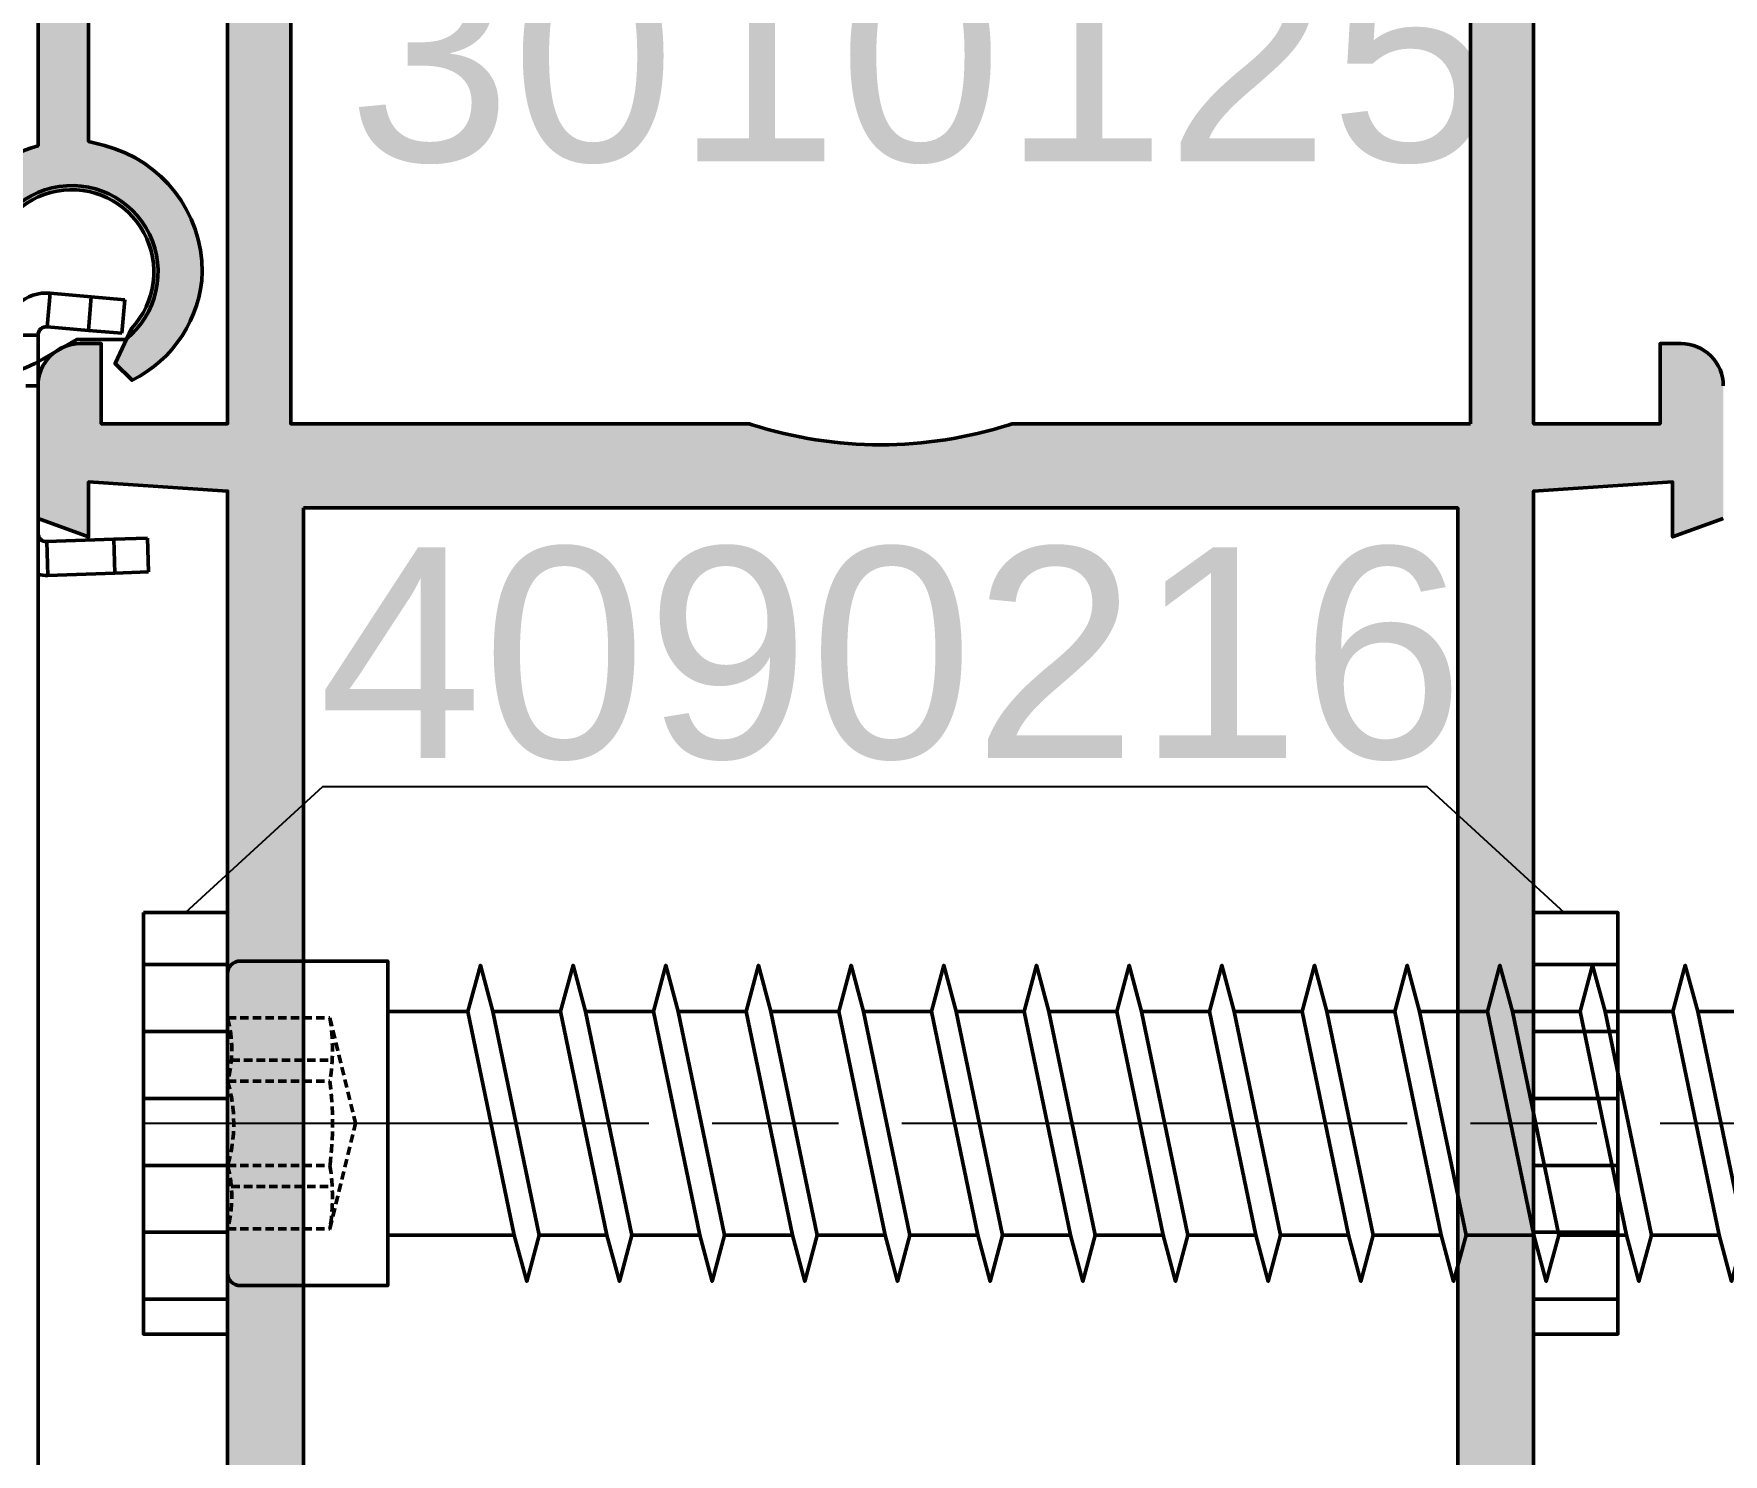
# Model space of a CAD drawing. Header units: millimetres. Extents: x 0 to 220, y 0 to 136.
# Drawn here: x 67.71 to 107.81, y 50.1 to 83.8 of the extents above; entities that cross this region are included whole.
import ezdxf

# ---------------------------------------------------------------- set-up
doc = ezdxf.new("R2010")
doc.units = ezdxf.units.MM
doc.header["$PDMODE"] = 3
doc.header["$PDSIZE"] = -2
doc.linetypes.add('AM_ISO08W050', pattern=[18, 12, -1.5, 3, -1.5])
doc.linetypes.add('VERDECKT', pattern=[0.75, 0.5, -0.25])
for name, color, linetype, lineweight in [('AM_2', 5, 'Continuous', 50), ('AM_5', 3, 'Continuous', 25), ('AM_7', 4, 'AM_ISO08W050', 25), ('AM_C', 2, 'Continuous', 50), ('AM_S', 7, 'Continuous', 50), ('Cont3', 70, 'Continuous', 18), ('Docu-AM_8', 1, 'Continuous', 25), ('Shellsafeguard', 2, 'Continuous', 35), ('X_INS_BLOCK', 7, 'Continuous', 20)]:
    doc.layers.add(name, color=color, linetype=linetype, lineweight=lineweight)
doc.styles.add('SBS_Standard', font='arial.ttf')
doc.styles.add('SWISS', font='swiss.ttf')
doc.dimstyles.new('SBS1-1$0', dxfattribs={"dimtxt": 2.5, "dimasz": 2.5, "dimexe": 1, "dimexo": 0, "dimgap": 1, "dimtad": 1, "dimtoh": 1, "dimdsep": 46, "dimtxsty": 'SBS_Standard', "dimcen": 0, "dimclrd": 256, "dimclre": 256, "dimclrt": 30, "dimadec": 1, "dimazin": 2, "dimtp": 0.1, "dimtm": 0.1, "dimtfac": 0.71, "dimtmove": 0, "dimatfit": 3, "dimfxl": 1, "dimlwd": -1, "dimlwe": -1, "dimarcsym": 1})

# ---------------------------------------------------------------- blocks, each defined once
blk = doc.blocks.new('B-3991008_docu_wos')
at = {"layer": 'Docu-AM_8'}
h = blk.add_hatch(color=256, dxfattribs=at)
edge = h.paths.add_edge_path()
edge.add_line((-11.89999999999996, 2.203115392854691), (-12.48361182593791, 1.192270058432068))
edge.add_line((-12.48361182593791, 1.192270058432068), (-12.03999999999996, 1.132588937151354))
edge.add_arc((-12.29999999999995, -0.8000000000000375), 1.949999999999984, -133.4080127777193, 82.33774433923429, ccw=False)
edge.add_line((-13.64001877441193, -2.216633221487996), (-14.47321452147776, -1.828107663889092))
edge.add_line((-14.47321452147776, -1.828107663889092), (-14.8688738196423, -2.23306716015211))
edge.add_arc((-12.18013562322083, -0.902395558627594), 2.999999999999932, 206.3310657647786, 267.7101380083817)
edge.add_arc((-12.29999999999991, -0.7999999999999797), 3.100000000000013, 269.9999888791808, 345.5224878140693)
edge.add_line((-9.29843790668916, -1.575000000000024), (-9.201613323033987, -1.200000000000034))
edge.add_line((-9.201613323033987, -1.200000000000034), (-4.899999999999963, -1.200000000000024))
edge.add_line((-4.899999999999963, -1.200000000000024), (-4.899999999999988, -2.3))
edge.add_line((-4.899999999999988, -2.3), (-3.5, -2.300000000000026))
edge.add_line((-3.5, -2.300000000000026), (-3.5, -1.90000000000007))
edge.add_line((-3.5, -1.90000000000007), (-3.69999999999996, -1.90000000000007))
edge.add_line((-3.69999999999996, -1.90000000000007), (-3.69999999999996, 2.131628207280301e-14))
edge.add_line((-3.69999999999996, 2.131628207280301e-14), (-3.19999999999996, 0.5000000000000213))
edge.add_line((-3.19999999999996, 0.5000000000000213), (-1.246410161513722, 0.5000000000000213))
edge.add_line((-1.246410161513722, 0.5000000000000213), (0, -0.2196152422706432))
edge.add_line((-1.035751345774633e-16, -0.2196152422706432), (3.061616997868395e-17, 22.00000000000001))
edge.add_line((3.061616997868395e-17, 22.00000000000001), (-21.20000005166107, 22.00000000000036))
edge.add_line((-21.20000005166107, 22.00000000000036), (-21.19999970891076, 20.00000000000001))
edge.add_line((-21.19999970891076, 20.00000000000001), (-23.50000034275029, 20.00000000000001))
edge.add_line((-23.50000034275029, 20.00000000000001), (-23.90397134275074, 19.20536999999998))
edge.add_arc((-24.71191408617337, 18.61610855630205), 1.000000262839087, -38.88618498072577, 36.104604522801424, ccw=False)
edge.add_line((-23.93351934275081, 17.98833299999998), (-23.70000134275062, 17.49999999999999))
edge.add_line((-23.70000134275062, 17.49999999999999), (-22.6, 17.49999999999999))
edge.add_line((-22.6, 17.49999999999999), (-22.6, 16.35044140847464))
edge.add_line((-22.6, 16.35044140847464), (-23.88302331593942, 14.82139397750241))
edge.add_line((-23.88302331593942, 14.82139397750241), (-23.11697834275067, 14.17860699999998))
edge.add_line((-23.11697834275067, 14.17860699999998), (-22.06791234275035, 15.42883599999997))
edge.add_arc((-23.60000193702863, 16.71441338904894), 2.000001937031503, 319.9999654235025, 359.9999029109925)
edge.add_line((-21.6, 16.71440999999997), (-21.6, 17.49999999999999))
edge.add_line((-21.6, 17.49999999999999), (-18.89289356156398, 20.20710678118659))
edge.add_arc((-18.18560741532434, 19.49973156122806), 1.00031664710426, 89.43748814388391, 134.9963923888267, ccw=False)
edge.add_line((-18.17578678037764, 20.49999999999994), (-11.89999999999996, 20.49999999999994))
edge.add_line((-11.89999999999996, 20.49999999999994), (-11.89999999999996, 2.203115392854691))
edge = h.paths.add_edge_path(flags=16)
edge.add_arc((-12.29999999999995, -0.800000000000034), 3.100000000000001, 14.955248316643974, 63.15278667399599, ccw=False)
edge.add_line((-9.30500417362557, 3.404394821604484e-17), (-5.397056274847699, 0))
edge.add_line((-5.397056274847699, 0), (-3.989949493661136, 1.40710678118657))
edge.add_arc((-3.282842712474586, 0.7000000000000242), 0.9999999999999999, 90, 135.0000000000001, ccw=False)
edge.add_line((-3.282842712474587, 1.700000000000024), (-1.199999999999996, 1.700000000000025))
edge.add_line((-1.199999999999996, 1.700000000000025), (-1.199999999999996, 20.8))
edge.add_line((-1.199999999999996, 20.8), (-10.89999999999996, 20.79999999999998))
edge.add_line((-10.89999999999996, 20.79999999999998), (-10.89999999999996, 1.965863337187841))
at = {"layer": 'AM_S'}
for points in [[(-11.89999999999996, 2.203115392854691), (-12.48361182593791, 1.192270058432068), (-12.03999999999996, 1.132588937151354, -1.373175899358104), (-13.64001877441193, -2.216633221487996), (-14.47321452147776, -1.828107663889092), (-14.8688738196423, -2.23306716015211, 0.2744090491249453), (-12.30000060169414, -3.899999999999935, 0.3419987673188581), (-9.29843790668916, -1.575000000000024), (-9.201613323033987, -1.200000000000034), (-4.899999999999963, -1.200000000000024), (-4.899999999999988, -2.3), (-3.5, -2.300000000000026), (-3.5, -1.90000000000007), (-3.69999999999996, -1.90000000000007), (-3.69999999999996, 2.131628207280301e-14), (-3.19999999999996, 0.5000000000000213), (-1.246410161513722, 0.5000000000000213), (-1.035751345774633e-16, -0.2196152422706432), (3.061616997868395e-17, 22.00000000000001), (-21.20000005166107, 22.00000000000036), (-21.19999970891076, 20.00000000000001), (-23.50000034275029, 20.00000000000001), (-23.90397134275074, 19.20536999999998, -0.3394094402287316), (-23.93351934275081, 17.98833299999998), (-23.70000134275062, 17.49999999999999), (-22.6, 17.49999999999999), (-22.6, 16.35044140847464), (-23.88302331593942, 14.82139397750241), (-23.11697834275067, 14.17860699999998), (-22.06791234275035, 15.42883599999997, 0.1763266994656899), (-21.6, 16.71440999999997), (-21.6, 17.49999999999999), (-18.89289356156398, 20.20710678118659, -0.2014487717177971), (-18.17578678037764, 20.49999999999994), (-11.89999999999996, 20.49999999999994), (-11.89999999999996, 2.203115392854691)], [(-10.89999999999996, 1.965863337187841, -0.2134575926161353), (-9.30500417362557, 3.404394821604484e-17), (-5.397056274847699, 0), (-3.989949493661136, 1.40710678118657, -0.1989123673796585), (-3.282842712474587, 1.700000000000024), (-1.199999999999996, 1.700000000000025), (-1.199999999999996, 20.8), (-10.89999999999996, 20.79999999999998), (-10.89999999999996, 1.965863337187841)]]:
    blk.add_lwpolyline(points, format="xyb", close=True, dxfattribs=at)
blk = doc.blocks.new('B-4020006_docu_wos')
at = {"layer": 'AM_C'}
blk.add_lwpolyline([(0.5, 3.550000000000182), (-0.1928699384586139, 2.349914063552205, 0.580267303063473), (-0.01791687035046152, 2.049921702348001, -1.597324648268597), (-1.600000000000023, -1.281600561797859), (-1.600000000000023, -0.1248711305961479), (-2.067384683690022, 0.6846628882340156, -0.2216946626429356), (-2.362053551695908, 4.05274346153692), (-0.9185231964214609, 8.018810516950907, -0.8390996311772809), (0.5, 7.768686604660616), (0.5, 5.248306118210166)], format="xyb", close=True, dxfattribs=at)
blk = doc.blocks.new('4080323_Side')
at = {"layer": 'AM_C'}
for p, q in [((0.2174311485450744, 37.39923893961895), (0.2871557427424705, 38.19619469809276)), ((0.2871557427424705, 38.19619469809276), (1.265158231903115, 38.11063056739112)), ((1.195433637705719, 37.31367480891731), (1.265158231903115, 38.11063056739112)), ((2.06211399037602, 38.04090597319281), (1.265158231903115, 38.11063056739112)), ((2.06211399037602, 38.04090597319281), (1.992389396178623, 37.24395021471991)), ((1.195433637705719, 37.31367480891731), (0.2174311485450744, 37.39923893961895)), ((1.195433637705719, 37.31367480891731), (1.992389396178623, 37.24395021471991)), ((-5.456968210637569e-12, 37.20000000000072), (-0.8000000000047294, 37.20000000000072)), ((-5.456968210637569e-12, 36.0000000000009), (-5.456968210637569e-12, 37.20000000000072)), ((-0.2928932188151521, 36.0000000000009), (-1.818989403545856e-12, 36.0000000000009)), ((-1.818989403545856e-12, 1.000000000000909), (-1.818989403545856e-12, 36.0000000000009)), ((0.2069798993361474, 32.30012183459711), (1.798903488628639, 32.35571303130745)), ((0.2348994966978353, 31.50060917298196), (0.2069798993361474, 32.30012183459711)), ((2.598416150243793, 32.38363262866914), (1.798903488628639, 32.35571303130745)), ((1.826823085992146, 31.55620036969139), (1.798903488628639, 32.35571303130745)), ((2.598416150243793, 32.38363262866914), (2.626335747605481, 31.58411996705399)), ((0.2348994966978353, 31.50060917298196), (1.826823085992146, 31.55620036969139)), ((1.826823085992146, 31.55620036969139), (2.626335747605481, 31.58411996705399))]:
    blk.add_line(p, q, dxfattribs=at)
for centre, radius, start, end in [((0.1999999999952706, 37.20000000000072), 1.000000000000002, 85.00000000002635, 180), ((0.1999999999952706, 37.20000000000072), 0.2, 85.00000000002635, 180), ((0.1999999999952706, 32.5000000000009), 0.1999999999999984, 180, 272.0000000000036), ((0.1999999999952706, 32.5000000000009), 0.999999999999907, 258.463040967142, 272.0000000000036)]:
    blk.add_arc(centre, radius, start, end, dxfattribs=at)
blk = doc.blocks.new('Schraube03')
at = {"layer": 'AM_2'}
for p, q in [((-16.35262794415576, 1.325000000090768), (-15.54737205583115, 1.325000000090768)), ((-15.25262794415721, 1.325000000090768), (-14.44737205583078, 1.325000000090768)), ((-14.15262794415685, 1.325000000090768), (-13.34737205583042, 1.325000000090768)), ((-13.05262794415648, 1.325000000090768), (-12.24737205583006, 1.325000000090768)), ((-11.95262794415612, 1.325000000090768), (-11.14737205583151, 1.325000000090768)), ((-10.85262794415576, 1.325000000090768), (-10.04737205583115, 1.325000000090768)), ((-9.752627944157211, 1.325000000090768), (-8.947372055830783, 1.325000000090768)), ((-8.652627944156848, 1.325000000090768), (-7.847372055830419, 1.325000000090768)), ((-7.552627944156484, 1.325000000090768), (-6.747372055830056, 1.325000000090768)), ((-6.45262794415612, 1.325000000090768), (-5.647372055831511, 1.325000000090768)), ((-5.352627944155756, 1.325000000091222), (-4.547372055831147, 1.325000000090768)), ((-4.252627944157211, 1.325000000090768), (-3.447372055830783, 1.325000000090768)), ((-3.152627944156848, 1.325000000090768), (-2.347372055830419, 1.325000000090768)), ((-2.052627944156484, 1.325000000090768), (-1.247372055830056, 1.325000000090768)), ((-0.9526279441561201, 1.325000000090768), (5.456968210637569e-12, 1.325000000090768)), ((-15.80262794415648, -1.324999999909323), (-14.99737205583006, -1.324999999909323)), ((-14.70262794415612, -1.324999999909323), (-13.89737205583151, -1.324999999909323)), ((-13.60262794415576, -1.324999999909323), (-12.79737205583115, -1.324999999909323)), ((-12.50262794415721, -1.324999999909323), (-11.69737205583078, -1.324999999909323)), ((-11.40262794415685, -1.324999999909323), (-10.59737205583042, -1.324999999909323)), ((-10.30262794415648, -1.324999999909323), (-9.497372055830056, -1.324999999909323)), ((-9.20262794415612, -1.324999999909323), (-8.39737205583151, -1.324999999909323)), ((-8.102627944155756, -1.324999999909323), (-7.297372055831147, -1.324999999909323)), ((-7.002627944157211, -1.324999999909323), (-6.197372055830783, -1.324999999909323)), ((-5.902627944156848, -1.324999999909323), (-5.097372055830419, -1.324999999909323)), ((-4.802627944156484, -1.324999999909323), (-3.997372055830056, -1.324999999909323)), ((-3.70262794415612, -1.324999999909323), (-2.897372055831511, -1.324999999909323)), ((-2.602627944155756, -1.324999999909323), (-1.797372055831147, -1.324999999909323)), ((-1.502627944157211, -1.324999999909323), (5.456968210637569e-12, -1.324999999909323))]:
    blk.add_line(p, q, dxfattribs=at)
for points in [[(-15.25262794415721, 1.325000000090768), (-15.80262794415648, -1.324999999909323), (-15.94999999999345, -1.874999999909051), (-16.09737205583042, -1.324999999909323), (-15.54737205583115, 1.325000000090768), (-15.39999999999418, 1.875000000090949)], [(-14.15262794415685, 1.325000000090768), (-14.70262794415612, -1.324999999909323), (-14.84999999999309, -1.874999999909051), (-14.99737205583006, -1.324999999909323), (-14.44737205583078, 1.325000000090768), (-14.29999999999382, 1.875000000090949)], [(-13.05262794415648, 1.325000000090768), (-13.60262794415576, -1.324999999909323), (-13.74999999999454, -1.874999999909051), (-13.89737205583151, -1.324999999909323), (-13.34737205583042, 1.325000000090768), (-13.19999999999345, 1.875000000090949)], [(-11.95262794415612, 1.325000000090768), (-12.50262794415721, -1.324999999909323), (-12.64999999999418, -1.874999999909051), (-12.79737205583115, -1.324999999909323), (-12.24737205583006, 1.325000000090768), (-12.09999999999309, 1.875000000090949)], [(-10.85262794415576, 1.325000000090768), (-11.40262794415685, -1.324999999909323), (-11.54999999999382, -1.874999999909051), (-11.69737205583078, -1.324999999909323), (-11.14737205583151, 1.325000000090768), (-10.99999999999454, 1.875000000090949)], [(-9.752627944157211, 1.325000000090768), (-10.30262794415648, -1.324999999909323), (-10.44999999999345, -1.874999999909051), (-10.59737205583042, -1.324999999909323), (-10.04737205583115, 1.325000000090768), (-9.89999999999418, 1.875000000090949)], [(-8.652627944156848, 1.325000000090768), (-9.20262794415612, -1.324999999909323), (-9.349999999993088, -1.874999999909051), (-9.497372055830056, -1.324999999909323), (-8.947372055830783, 1.325000000090768), (-8.799999999993815, 1.875000000090949)], [(-7.552627944156484, 1.325000000090768), (-8.102627944155756, -1.324999999909323), (-8.249999999994543, -1.874999999909051), (-8.39737205583151, -1.324999999909323), (-7.847372055830419, 1.325000000090768), (-7.699999999993452, 1.875000000090949)], [(-6.45262794415612, 1.325000000090768), (-7.002627944157211, -1.324999999909323), (-7.149999999994179, -1.874999999909051), (-7.297372055831147, -1.324999999909323), (-6.747372055830056, 1.325000000090768), (-6.599999999993088, 1.875000000090949)], [(-5.352627944155756, 1.325000000090768), (-5.902627944156848, -1.324999999909323), (-6.049999999993815, -1.874999999909051), (-6.197372055830783, -1.324999999909323), (-5.647372055831511, 1.325000000090768), (-5.499999999994543, 1.875000000090949)], [(-4.252627944157211, 1.325000000090768), (-4.802627944156484, -1.324999999909323), (-4.949999999993452, -1.874999999909051), (-5.097372055830419, -1.324999999909323), (-4.547372055831147, 1.325000000090768), (-4.399999999994179, 1.875000000090949)], [(-3.152627944156848, 1.325000000090768), (-3.70262794415612, -1.324999999909323), (-3.849999999993088, -1.874999999909051), (-3.997372055830056, -1.324999999909323), (-3.447372055830783, 1.325000000090768), (-3.299999999993815, 1.875000000090949)], [(-2.052627944156484, 1.325000000090768), (-2.602627944155756, -1.324999999909323), (-2.749999999994543, -1.874999999909051), (-2.897372055831511, -1.324999999909323), (-2.347372055830419, 1.325000000090768), (-2.199999999993452, 1.875000000090949)], [(-0.9526279441561201, 1.325000000090768), (-1.502627944157211, -1.324999999909323), (-1.649999999994179, -1.874999999909051), (-1.797372055831147, -1.324999999909323), (-1.247372055830056, 1.325000000090768), (-1.099999999993088, 1.875000000090949)]]:
    blk.add_lwpolyline(points, close=True, dxfattribs=at)
blk.add_lwpolyline([(1.750000000005457, -1.924999999909232), (5.456968210637569e-12, -1.924999999909232), (5.456968210637569e-12, 1.925000000090677), (1.750000000005457, 1.925000000090677, -0.4142135623730929), (1.900000000006912, 1.77500000009104), (1.900000000006912, -1.774999999909141, -0.414213562373095)], format="xyb", close=True, dxfattribs=at)
at = {"layer": 'AM_2', "linetype": 'VERDECKT', "ltscale": 0.2}
for points in [[(0.6848913060111954, 1.249999875090907), (0.3834484645267366, 9.094947017729282e-11)], [(1.900000000006912, 1.249999875090907), (0.6848913060111954, 1.249999875090907)], [(1.85589968430213, 0.7500000000909495), (0.6568815960763459, 0.7500000000909495)], [(1.900000000006912, 0.5000000000909495), (0.6848913060111954, 0.5000000000909495)], [(0.6848913060111954, -1.249999874909008), (0.3834484645267366, 9.094947017729282e-11)], [(1.900000000006912, -0.4999999999090505), (0.6848913060111954, -0.4999999999090505)], [(1.85589968430213, -0.7499999999090505), (0.6568815960745269, -0.7499999999090505)], [(1.900000000006912, -1.249999874909008), (0.6848913060111954, -1.249999874909008)]]:
    blk.add_lwpolyline(points, dxfattribs=at)
for centre, radius, start, end in [((3.081018764896726, 0.8749999375909283), 2.425294157901869, 171.1052189976069, 188.894781002393), ((3.278899198736326, 0.8749999375909283), 1.428981439131335, 164.7860196171648, 195.2139803828352), ((4.732816822386667, 9.094947017729282e-11), 4.078688635594418, 172.958488627182, 187.041511372818), ((3.578812996165652, 9.094947017729282e-11), 1.751688635594445, 163.4149171095031, 196.5850828904969), ((3.081018764898545, -0.8749999374090294), 2.425294157902238, 171.1052189976069, 188.894781002393), ((3.278899198736326, -0.8749999374090294), 1.428981439131538, 164.7860196171648, 195.2139803828352)]:
    blk.add_arc(centre, radius, start, end, dxfattribs=at)
at = {"layer": 'AM_7', "color": 1, "ltscale": 0.5}
blk.add_line((2.900000000006912, -5.002220859751105e-12), (-61.59321726637609, 4.501998773775995e-11), dxfattribs=at)
blk = doc.blocks.new('B-4090216_compressed_wos')
at = {"layer": 'AM_C'}
h = blk.add_hatch(dxfattribs=at)
h.set_pattern_fill('ANSI31', color=256, scale=0.5, angle=45.00000000000001)
h.set_pattern_definition([(90, (-5027.813907959195, -3944.225322650509), (-1.5875, 3.33066907387547e-16), [])])
h.paths.add_polyline_path([(10, 2), (0, 2), (0, 0), (10, 0)])
blk.add_lwpolyline([(10, 2), (10, 0), (0, 0), (0, 2), (10, 2)], close=True, dxfattribs=at)
blk = doc.blocks.new('B-3010125_docu_wos')
at = {"layer": 'Docu-AM_8'}
h = blk.add_hatch(color=256, dxfattribs=at)
edge = h.paths.add_edge_path()
edge.add_line((48.50000000000005, 35.50000000000684), (18.49999999999974, 35.4999999999998))
edge.add_line((18.49999999999974, 35.4999999999998), (18.27926256615374, 38.79999999999995))
edge.add_line((18.27926256615374, 38.79999999999995), (19.58562960134768, 38.80000000000059))
edge.add_line((19.58562960134768, 38.80000000000059), (19.14886532022875, 39.99999999999982))
edge.add_line((19.14886532022875, 39.99999999999982), (16.00000000000034, 40.00000000000001))
edge.add_arc((16.00000000000021, 39.00000000000002), 0.9999999999999858, 89.99999999999267, 180.0000000000008)
edge.add_line((15.00000000000023, 39.00000000000001), (15.00000000000023, 38.50000000000006))
edge.add_line((15.00000000000023, 38.50000000000006), (16.89999999999986, 38.4999999999995))
edge.add_line((16.89999999999986, 38.4999999999995), (16.89999999999986, 35.50000000000001))
edge.add_line((16.89999999999986, 35.50000000000001), (3.700000000000045, 35.50000000000001))
edge.add_arc((3.700000000000047, 36.50000000000001), 1, 180.0000000000293, 269.9999999999999, ccw=False)
edge.add_line((2.700000000000049, 36.4999999999995), (2.699999999999051, 38.50000000000001))
edge.add_line((2.699999999999051, 38.50000000000001), (4.500000000000227, 38.49999999999995))
edge.add_line((4.500000000000227, 38.49999999999995), (4.712132034355987, 39.0121320343556))
edge.add_line((4.712132034355987, 39.0121320343556), (4.310050506338087, 39.41421356237326))
edge.add_arc((2.895836943964784, 37.99999999999913), 2.000000000000873, 45.00000000001661, 89.99999999999928)
edge.add_line((2.89583694396481, 40.00000000000001), (0.9999999999998814, 40.00000000000005))
edge.add_line((0.9999999999998814, 40.00000000000005), (-1.02917674382752e-13, 38.99999999999994))
edge.add_line((-1.029727083305699e-13, 38.99999999999994), (-1.034166936748158e-13, 1.000000000000078))
edge.add_line((-1.034166936748158e-13, 1.000000000000077), (0.9999999999998761, -3.197442310920451e-14))
edge.add_line((0.9999999999998761, -3.206935510704987e-14), (2.89583694396481, 5.329070518200751e-15))
edge.add_arc((2.895836943964784, 2.000000000000877), 2.000000000000871, 270.0000000000007, 314.9999999999835)
edge.add_line((4.310050506338087, 0.5857864376267568), (4.712132034355987, 0.987867965644412))
edge.add_line((4.712132034355987, 0.987867965644412), (4.500000000000227, 1.500000000000062))
edge.add_line((4.500000000000227, 1.500000000000062), (2.699999999999051, 1.500000000000005))
edge.add_line((2.699999999999051, 1.500000000000005), (2.700000000000049, 3.500000000000517))
edge.add_arc((3.700000000000047, 3.500000000000007), 0.9999999999999982, 90.00000000000011, 179.9999999999708, ccw=False)
edge.add_line((3.700000000000045, 4.500000000000005), (16.89999999999986, 4.500000000000005))
edge.add_line((16.89999999999986, 4.500000000000005), (16.89999999999987, 1.500000000000515))
edge.add_line((16.89999999999987, 1.500000000000515), (15.00000000000023, 1.499999999999948))
edge.add_line((15.00000000000023, 1.499999999999948), (15.00000000000023, 1.000000000000005))
edge.add_arc((16.00000000000021, 0.9999999999999895), 0.9999999999999858, 179.9999999999991, 270.0000000000073)
edge.add_line((16.00000000000034, 1.998401444325282e-15), (19.14886532022875, 1.972354502587035e-13))
edge.add_line((19.14886532022875, 1.972354502587035e-13), (19.58562960134768, 1.199999999999422))
edge.add_line((19.58562960134768, 1.199999999999422), (18.27926256615374, 1.20000000000007))
edge.add_line((18.27926256615374, 1.20000000000007), (18.49999999999974, 4.50000000000021))
edge.add_line((18.49999999999974, 4.50000000000021), (48.50000000000006, 4.499999999993172))
edge.add_line((48.50000000000006, 4.499999999993172), (48.72073743384539, 1.200000000000491))
edge.add_line((48.72073743384539, 1.200000000000492), (47.41437039865121, 1.199999999999891))
edge.add_line((47.41437039865121, 1.199999999999891), (47.85113467977079, 1.998401444325282e-13))
edge.add_line((47.85113467977079, 1.998945885417782e-13), (50.99999999999966, 1.998401444325282e-15))
edge.add_arc((50.99999999999979, 0.9999999999999895), 0.9999999999999875, 269.9999999999927, 360.000000000001)
edge.add_line((51.99999999999977, 1.000000000000005), (51.99999999999977, 1.499999999999948))
edge.add_line((51.99999999999977, 1.499999999999948), (50.10000000000014, 1.500000000000515))
edge.add_line((50.10000000000014, 1.500000000000515), (50.10000000000014, 4.500000000000005))
edge.add_line((50.10000000000014, 4.500000000000005), (63.29999999999995, 4.500000000000005))
edge.add_arc((63.29999999999995, 3.500000000000005), 1, 2.927436071331613e-11, 90, ccw=False)
edge.add_line((64.29999999999995, 3.500000000000517), (64.30000000000095, 1.500000000000005))
edge.add_line((64.30000000000095, 1.500000000000005), (62.49999999999977, 1.500000000000062))
edge.add_line((62.49999999999977, 1.500000000000062), (62.28786796564401, 0.987867965644412))
edge.add_line((62.28786796564401, 0.987867965644412), (62.68994949366191, 0.5857864376267568))
edge.add_arc((64.10416305603522, 2.000000000000877), 2.000000000000874, 225.0000000000165, 269.9999999999992)
edge.add_line((64.10416305603519, 5.329070518200751e-15), (65.9999999999999, -1.63895559232605e-16))
edge.add_line((65.9999999999999, -1.638955592326051e-16), (66.99999999999977, 1.000000000000009))
edge.add_line((66.99999999999977, 1.000000000000009), (66.99999999999977, 39.00000000000001))
edge.add_line((66.99999999999977, 39.00000000000001), (65.99999999999991, 40.00000000000001))
edge.add_line((65.99999999999991, 40.00000000000001), (64.10416305603519, 40.00000000000001))
edge.add_arc((64.10416305603522, 37.99999999999913), 2.000000000000874, 90.00000000000081, 134.9999999999835)
edge.add_line((62.68994949366191, 39.41421356237326), (62.28786796564401, 39.0121320343556))
edge.add_line((62.28786796564401, 39.0121320343556), (62.49999999999977, 38.49999999999995))
edge.add_line((62.49999999999977, 38.49999999999995), (64.30000000000095, 38.50000000000001))
edge.add_line((64.30000000000095, 38.50000000000001), (64.29999999999995, 36.4999999999995))
edge.add_arc((63.29999999999995, 36.50000000000001), 1, 270, 359.99999999997067, ccw=False)
edge.add_line((63.29999999999995, 35.50000000000001), (50.10000000000014, 35.50000000000001))
edge.add_line((50.10000000000014, 35.50000000000001), (50.10000000000014, 38.4999999999995))
edge.add_line((50.10000000000014, 38.4999999999995), (51.99999999999977, 38.50000000000006))
edge.add_line((51.99999999999977, 38.50000000000006), (51.99999999999977, 39.00000000000001))
edge.add_arc((50.99999999999979, 39.00000000000002), 0.9999999999999858, 359.9999999999992, 450.0000000000073)
edge.add_line((50.99999999999966, 40.00000000000001), (47.85113467977079, 39.99999999999981))
edge.add_line((47.85113467977079, 39.99999999999981), (47.41437039865122, 38.80000000000013))
edge.add_line((47.41437039865122, 38.80000000000013), (48.72073743384539, 38.79999999999953))
edge.add_line((48.72073743384539, 38.79999999999953), (48.50000000000005, 35.50000000000684))
edge = h.paths.add_edge_path(flags=0)
edge.add_line((50.09999979201653, 6.000000000000031), (50.0999997931026, 16.87652476222788))
edge.add_line((50.0999997931026, 16.87652476222788), (50.07619026929307, 16.95089322027007))
edge.add_arc((59.59999979310258, 20), 9.999999999999988, 162.2472098380532, 197.7527901619467, ccw=False)
edge.add_line((50.07619026929308, 23.04910677972995), (50.0999997931026, 23.12347523777213))
edge.add_line((50.0999997931026, 23.12347523777213), (50.09999979201653, 33.99999999999999))
edge.add_line((50.09999979201653, 33.99999999999999), (63.80000000000007, 34.00000000000009))
edge.add_line((63.80000000000007, 34.00000000000009), (63.8, 31.49999999999989))
edge.add_line((63.8, 31.49999999999989), (64.09999999999962, 31.2000000000001))
edge.add_line((64.09999999999962, 31.2000000000001), (64.09999999999968, 23.12347523777214))
edge.add_line((64.09999999999968, 23.12347523777214), (64.1238095238092, 23.04910677972994))
edge.add_arc((54.59999999999968, 20), 9.999999999999996, -17.752790161946677, 17.752790161946677, ccw=False)
edge.add_line((64.1238095238092, 16.95089322027007), (64.09999999999968, 16.87652476222788))
edge.add_line((64.09999999999968, 16.87652476222788), (64.09999999999962, 8.799999999999905))
edge.add_line((64.09999999999962, 8.799999999999905), (63.8, 8.500000000000133))
edge.add_line((63.8, 8.500000000000133), (63.80000000000007, 5.999999999999932))
edge.add_line((63.80000000000007, 5.999999999999932), (50.09999979201653, 6.000000000000031))
edge = h.paths.add_edge_path(flags=0)
edge.add_line((16.90000020798141, 34.00000000000293), (16.90000020689833, 23.12347523777213))
edge.add_line((16.90000020689833, 23.12347523777213), (16.92380973070785, 23.04910677972994))
edge.add_arc((7.400000206898357, 20), 9.999999999999972, -17.75279016194679, 17.752790161946677, ccw=False)
edge.add_line((16.92380973070784, 16.95089322027005), (16.90000020689832, 16.87652476222787))
edge.add_line((16.90000020689832, 16.87652476222787), (16.90000020798141, 5.999999999997083))
edge.add_line((16.90000020798141, 5.999999999997083), (3.199999999999477, 5.999999999999932))
edge.add_line((3.199999999999477, 5.999999999999932), (3.199999999999546, 8.500000000000139))
edge.add_line((3.199999999999546, 8.500000000000139), (2.899999999999909, 8.799999999999912))
edge.add_line((2.899999999999909, 8.799999999999912), (2.900000000001242, 16.87652476222787))
edge.add_line((2.900000000001242, 16.87652476222787), (2.87619047619172, 16.95089322027007))
edge.add_arc((12.40000000000122, 20), 9.999999999999982, 162.2472098380532, 197.7527901619467, ccw=False)
edge.add_line((2.876190476191724, 23.04910677972995), (2.900000000001243, 23.12347523777213))
edge.add_line((2.900000000001243, 23.12347523777213), (2.900000000000596, 31.19999999999982))
edge.add_line((2.900000000000596, 31.19999999999982), (3.199999999999546, 31.49999999999989))
edge.add_line((3.199999999999546, 31.49999999999989), (3.199999999999477, 34.00000000000009))
edge.add_line((3.199999999999477, 34.00000000000009), (16.90000020798141, 34.00000000000293))
h.paths.add_polyline_path([(48.10000002715257, 33.70000000000687), (18.89999997284858, 33.69999999999985), (18.89999997284858, 6.300000000000171), (48.10000002715257, 6.299999999993149)], flags=0)
at = {"layer": 'AM_S'}
blk.add_lwpolyline([(18.49999999999974, 4.50000000000021), (48.50000000000006, 4.499999999993172), (48.72073743384539, 1.200000000000492), (47.41437039865121, 1.199999999999891), (47.85113467977079, 1.998945885417782e-13)], dxfattribs=at)
for points in [[(50.99999999999966, 1.998401444325282e-15, 0.4142135623731367), (51.99999999999977, 1.000000000000005), (51.99999999999977, 1.499999999999948), (50.10000000000014, 1.500000000000515), (50.10000000000014, 4.500000000000005), (63.29999999999995, 4.500000000000005, -0.4142135623729452)], [(63.29999999999995, 35.50000000000001), (50.10000000000014, 35.50000000000001), (50.10000000000014, 38.4999999999995), (51.99999999999977, 38.50000000000006), (51.99999999999977, 39.00000000000001, 0.4142135623731367), (50.99999999999966, 40.00000000000001), (47.85113467977079, 39.99999999999981), (47.41437039865122, 38.80000000000013), (48.72073743384539, 38.79999999999953), (48.50000000000005, 35.50000000000684, -0.3947836172760914), (48.50000000000005, 35.50000000000684), (18.49999999999974, 35.4999999999998)]]:
    blk.add_lwpolyline(points, format="xyb", dxfattribs=at)
for points in [[(48.10000002715257, 33.70000000000687), (18.89999997284858, 33.69999999999985), (18.89999997284858, 6.300000000000171), (48.10000002715257, 6.299999999993149), (48.10000002715257, 33.70000000000687, 0.4142135623731638)], [(50.09999979201653, 6.000000000000031), (50.0999997931026, 16.87652476222788), (50.07619026929307, 16.95089322027007, -0.156173761888607), (50.07619026929308, 23.04910677972995), (50.0999997931026, 23.12347523777213), (50.09999979201653, 33.99999999999999), (63.80000000000007, 34.00000000000009), (63.8, 31.49999999999989), (64.09999999999962, 31.2000000000001), (64.09999999999968, 23.12347523777214), (64.1238095238092, 23.04910677972994, -0.1561737618886064), (64.1238095238092, 16.95089322027007), (64.09999999999968, 16.87652476222788), (64.09999999999962, 8.799999999999905), (63.8, 8.500000000000133), (63.80000000000007, 5.999999999999932), (50.09999979201653, 6.000000000000031, -0.4142135639636206)]]:
    blk.add_lwpolyline(points, format="xyb", close=True, dxfattribs=at)
blk = doc.blocks.new('*D42')
at = {"layer": 'AM_5', "transparency": 16777216}
for p, q in [((59.81220425670944, 60.94647887324027), (59.81220425670944, 118.6278344153034)), ((67.81220425670944, 88.55064192927603), (67.81220425670944, 118.6278344153034)), ((54.81220425670944, 116.6278344153034), (49.81220425670944, 116.6278344153034)), ((67.81220425670944, 116.6278344153034), (59.81220425670944, 116.6278344153034)), ((72.81220425670944, 116.6278344153034), (77.81220425670944, 116.6278344153034))]:
    blk.add_line(p, q, dxfattribs=at)
for points in [[(54.81220425670944, 117.4611677486367), (54.81220425670944, 115.79450108197), (59.81220425670944, 116.6278344153034)], [(72.81220425670944, 117.4611677486367), (72.81220425670944, 115.79450108197), (67.81220425670944, 116.6278344153034)]]:
    blk.add_solid(points, dxfattribs=at)
at = {"layer": 'Defpoints', "color": 0, "transparency": 16777216}
for p in [(59.81220425670944, 116.6278344153034), (67.81220425670944, 88.55064192927603), (59.81220425670944, 60.94647887324027)]:
    blk.add_point(p, dxfattribs=at)
at = {"layer": 'AM_5', "color": 30, "transparency": 16777216, "insert": (63.81220425670944, 121.1806993539118), "char_height": 5, "attachment_point": 5, "style": 'SBS_Standard'}
blk.add_mtext('8', dxfattribs=at)

msp = doc.modelspace()

# ---------------------------------------------------------------- linework, layer by layer
at = {"layer": 'AM_5', "color": 3}
msp.add_lwpolyline([(71.31220425670944, 62.94647887325118), (74.57365817235876, 65.93799806244715), (100.7736581723595, 65.93799806244715), (104.0351120880088, 62.94647887325118)], dxfattribs=at)

# ---------------------------------------------------------------- block references
for name, p, rotation in [('B-3010125_docu_wos', (107.8122042567113, 24.44647887324027), 90), ('B-3991008_docu_wos', (67.81220425671125, 90.44647887324027), 90.00000000000001), ('B-4020006_docu_wos', (68.61220425631035, 78.14647887239698), 90.00000000000001)]:
    msp.add_blockref(name, p, dxfattribs=dict(rotation=rotation))
at = {"layer": 'Cont3', "xscale": -2, "yscale": 2, "zscale": 2}
msp.add_blockref('Schraube03', (76.11220425672326, 57.94647887315659), dxfattribs=at)
at = {"layer": 'Shellsafeguard'}
msp.add_blockref('4080323_Side', (67.81220425671671, 39.4477562309221), dxfattribs=at)
at = {"layer": 'X_INS_BLOCK', "rotation": 90}
for p in [(72.31220425670944, 52.94647887325118), (105.3122042567149, 52.94647887324027)]:
    msp.add_blockref('B-4090216_compressed_wos', p, dxfattribs=at)

# ---------------------------------------------------------------- texts
at = {"layer": 'AM_5', "color": 30, "style": 'SWISS'}
for s, p in [('3010125', (75.16378238798751, 80.7753340965537)), ('4090216', (74.47365817236022, 66.61343652617143))]:
    msp.add_text(s, height=5, dxfattribs=at).set_placement(p)

# ---------------------------------------------------------------- dimensions: what is measured, and where the dimension line sits
at = {"layer": 'AM_5'}
dim = msp.add_linear_dim(base=(59.81220425670944, 116.6278344153034), p1=(67.81220425670944, 88.55064192927603), p2=(59.81220425670944, 60.94647887324027), angle=180, dimstyle='SBS1-1$0', override={"dimscale": 2}, dxfattribs=at)
dim.commit()
dim.dimension.update_dxf_attribs({"geometry": '*D42', "text_midpoint": (63.81220425670944, 121.1806993539118)})

doc.saveas('drawing.dxf')
